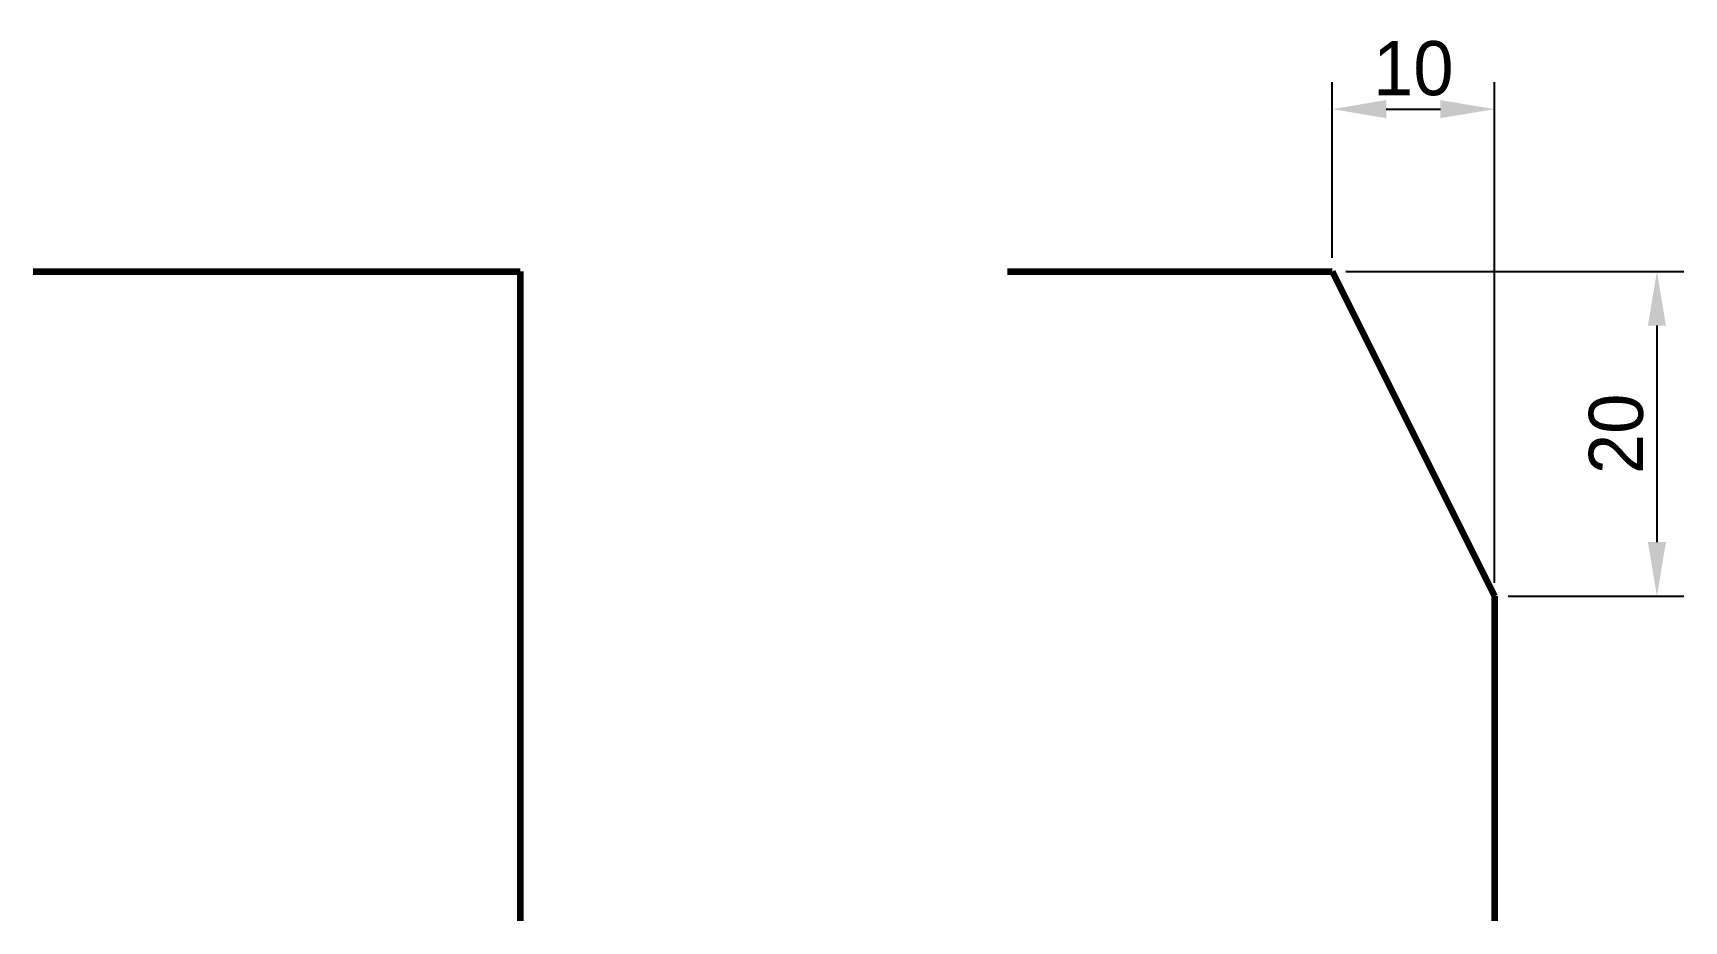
# Model space of a CAD drawing. Extents: x 0 to 305, y 0 to 164.
import ezdxf

# ---------------------------------------------------------------- set-up
doc = ezdxf.new("R2010")
doc.units = 0
doc.layers.add('construction', color=7, linetype='Continuous', lineweight=100)
doc.layers.add('dimensions', color=5, linetype='Continuous', lineweight=25)
doc.dimstyles.new('QCADDimStyle', dxfattribs={"dimtxt": 10, "dimasz": 10, "dimexe": 5, "dimexo": 2.5, "dimgap": 2.5, "dimtad": 1, "dimtoh": 1, "dimdec": 4, "dimzin": 0, "dimdsep": 46, "dimtxsty": 'Standard', "dimcen": 0.09, "dimadec": 0, "dimazin": 0, "dimtfac": 1, "dimtdec": 4, "dimtofl": 0, "dimtmove": 0, "dimatfit": 3, "dimfxl": 1, "dimtolj": 1, "dimtzin": 0, "dimarcsym": 0})

# ---------------------------------------------------------------- blocks, each defined once
blk = doc.blocks.new('*D1')
at = {"layer": 'Defpoints', "color": 0}
for p in [(270, 150), (240, 120), (270, 60)]:
    blk.add_point(p, dxfattribs=at)
at = {"layer": 'dimensions', "color": 0, "lineweight": -2}
for p, q in [((240, 122.5), (240, 155)), ((270, 62.5), (270, 155)), ((250, 150), (260, 150))]:
    blk.add_line(p, q, dxfattribs=at)
at = {"layer": 'dimensions', "color": 0}
for points in [[(250, 151.67), (250, 148.33), (240, 150)], [(260, 148.33), (260, 151.67), (270, 150)]]:
    blk.add_solid(points, dxfattribs=at)
at = {"layer": 'dimensions', "color": 0, "insert": (255, 157.5), "char_height": 10, "attachment_point": 5}
blk.add_mtext('\\A1;10', dxfattribs=at)
blk = doc.blocks.new('*D2')
at = {"layer": 'Defpoints', "color": 0}
for p in [(240, 120), (270, 60), (300, 60)]:
    blk.add_point(p, dxfattribs=at)
at = {"layer": 'dimensions', "color": 0, "lineweight": -2}
for p, q in [((242.5, 120), (305, 120)), ((300, 110), (300, 70)), ((272.5, 60), (305, 60))]:
    blk.add_line(p, q, dxfattribs=at)
at = {"layer": 'dimensions', "color": 0}
for points in [[(301.67, 110), (298.33, 110), (300, 120)], [(298.33, 70), (301.67, 70), (300, 60)]]:
    blk.add_solid(points, dxfattribs=at)
at = {"layer": 'dimensions', "color": 0, "insert": (292.5, 90), "char_height": 10, "attachment_point": 5, "rotation": 90}
blk.add_mtext('\\A1;20', dxfattribs=at)

msp = doc.modelspace()

# ---------------------------------------------------------------- linework, layer by layer
at = {"layer": 'construction'}
for p, q in [((0, 120), (90, 120)), ((90, 120), (90, 0)), ((180, 120), (240, 120)), ((240, 120), (270, 60)), ((270, 60), (270, 0))]:
    msp.add_line(p, q, dxfattribs=at)

# ---------------------------------------------------------------- dimensions: what is measured, and where the dimension line sits
at = {"layer": 'dimensions'}
dim = msp.add_linear_dim(base=(270, 150), p1=(240, 120), p2=(270, 60), text='10', dimstyle='QCADDimStyle', override={"dimtxt": 10, "dimasz": 10, "dimexe": 5, "dimexo": 2.5, "dimgap": 2.5, "dimzin": 8, "dimclrd": 0, "dimclre": 0, "dimclrt": 0, "dimtmove": 2}, dxfattribs=at)
dim.commit()
dim.dimension.update_dxf_attribs({"geometry": '*D1', "text_midpoint": (255, 157.5)})
dim = msp.add_linear_dim(base=(300, 60), p1=(240, 120), p2=(270, 60), angle=90, text='20', dimstyle='QCADDimStyle', override={"dimtxt": 10, "dimasz": 10, "dimexe": 5, "dimexo": 2.5, "dimgap": 2.5, "dimzin": 8, "dimclrd": 0, "dimclre": 0, "dimclrt": 0, "dimtmove": 2}, dxfattribs=at)
dim.commit()
dim.dimension.update_dxf_attribs({"geometry": '*D2', "text_midpoint": (292.5, 90)})

doc.saveas('drawing.dxf')
